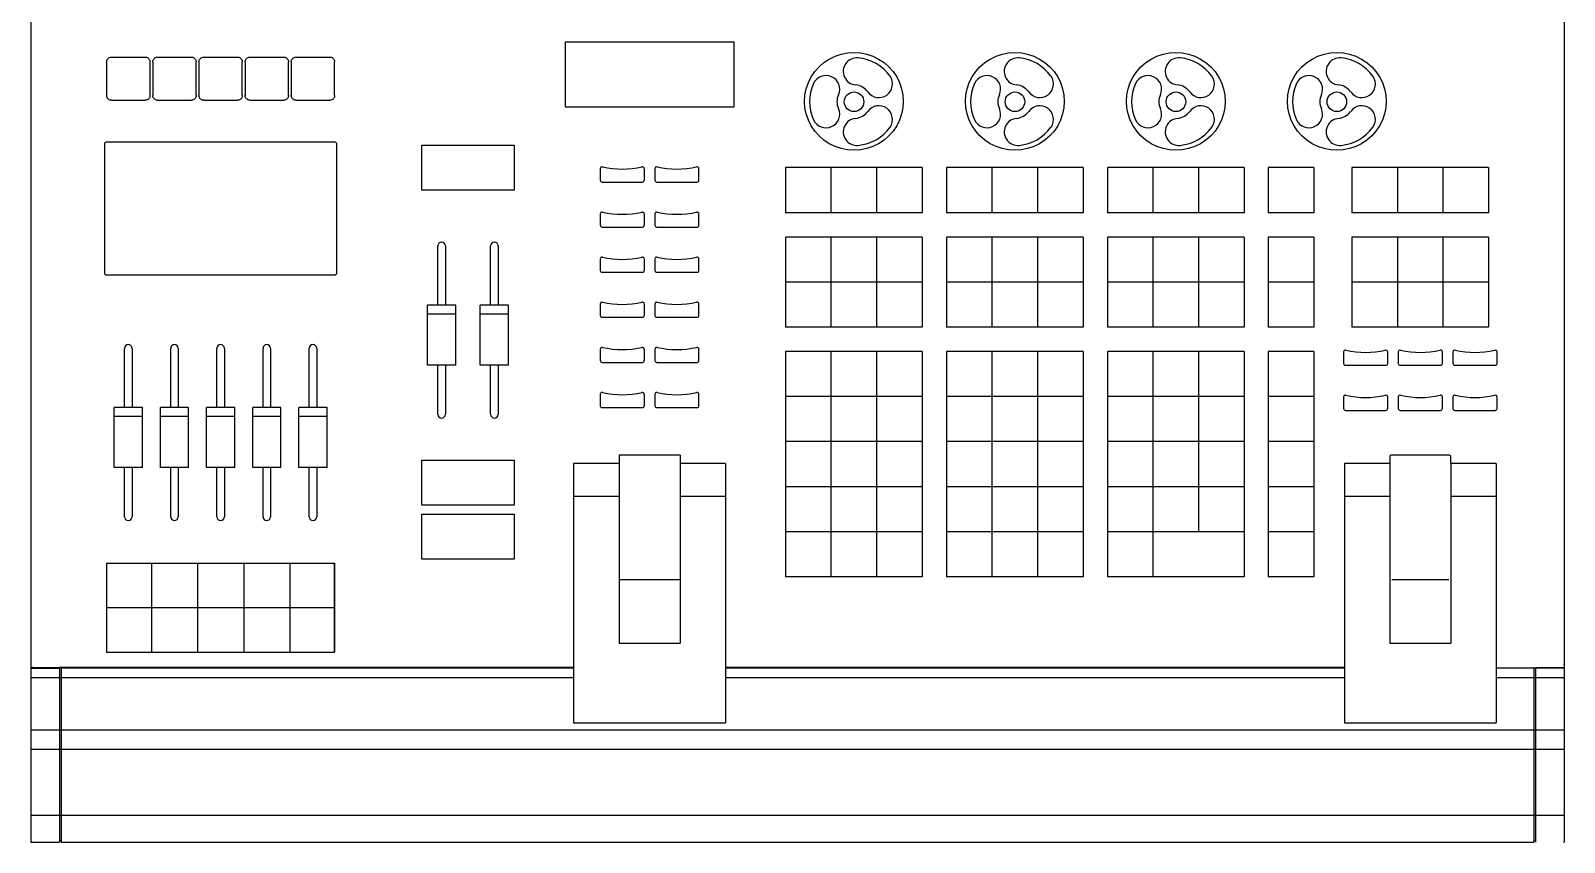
# Model space of a CAD drawing. Extents: x -49 to 275, y -8 to 142.
# Drawn here: x 104.28 to 129.53, y 15.91 to 29.28 of the extents above; entities that cross this region are included whole.
import ezdxf
from ezdxf.enums import TextEntityAlignment as Align

# ---------------------------------------------------------------- set-up
doc = ezdxf.new("R2010")
doc.units = 0
doc.header["$LTSCALE"] = 0.5
doc.header["$MEASUREMENT"] = 0
doc.layers.get('0').update_dxf_attribs({"linetype": 'CONTINUOUS'})
doc.layers.add('RISER', color=7, linetype='CONTINUOUS')
doc.styles.add('ARIAL', font='arial.ttf')

# ---------------------------------------------------------------- blocks, each defined once
blk = doc.blocks.new('*U49')
at = {"layer": 'RISER'}
for p, q in [((-12.625, 13.089), (-12.624, -13.088)), ((12.625, 13.089), (12.625, -13.088)), ((-3.827, 0.071), (-3.827, -0.993)), ((-1.042, 0.071), (-3.827, 0.071)), ((-1.042, -0.993), (-1.042, 0.071)), ((-11.374, -0.254), (-11.374, -0.25)), ((-11.291, -0.172), (-10.743, -0.172)), ((-10.66, -0.254), (-10.66, -0.25)), ((-10.614, -0.254), (-10.614, -0.25)), ((-10.531, -0.172), (-9.983, -0.172)), ((-9.9, -0.254), (-9.9, -0.25)), ((-9.854, -0.254), (-9.854, -0.25)), ((-9.771, -0.172), (-9.223, -0.172)), ((-9.14, -0.254), (-9.14, -0.25)), ((-9.094, -0.254), (-9.094, -0.25)), ((-9.011, -0.172), (-8.463, -0.172)), ((-8.38, -0.254), (-8.38, -0.25)), ((-8.334, -0.254), (-8.334, -0.25)), ((-8.251, -0.172), (-7.703, -0.172)), ((-7.62, -0.254), (-7.62, -0.25)), ((-11.374, -0.254), (-11.374, -0.807)), ((-10.66, -0.807), (-10.66, -0.254)), ((-10.614, -0.254), (-10.614, -0.807)), ((-9.9, -0.807), (-9.9, -0.254)), ((-9.854, -0.254), (-9.854, -0.807)), ((-9.14, -0.807), (-9.14, -0.254)), ((-9.094, -0.254), (-9.094, -0.807)), ((-8.38, -0.807), (-8.38, -0.254)), ((-8.334, -0.254), (-8.334, -0.807)), ((-7.62, -0.807), (-7.62, -0.254)), ((-11.296, -0.885), (-10.738, -0.885)), ((-10.536, -0.885), (-9.978, -0.885)), ((-9.776, -0.885), (-9.218, -0.885)), ((-9.016, -0.885), (-8.458, -0.885)), ((-8.256, -0.885), (-7.698, -0.885)), ((-3.827, -0.99), (-1.042, -0.99)), ((-3.827, -0.993), (-1.042, -0.993)), ((-11.41, -1.606), (-11.41, -3.728)), ((-7.615, -1.575), (-11.379, -1.575)), ((-7.584, -3.728), (-7.584, -1.606)), ((-6.187, -1.624), (-4.662, -1.624)), ((-6.187, -2.366), (-6.187, -1.624)), ((-4.662, -1.624), (-4.662, -2.366)), ((-3.247, -2.012), (-3.247, -2.199)), ((-2.539, -1.986), (-2.54, -1.985)), ((-2.521, -2.199), (-2.521, -2.012)), ((-2.348, -2.012), (-2.348, -2.199)), ((-1.64, -1.986), (-1.64, -1.985)), ((-1.622, -2.199), (-1.622, -2.012)), ((-0.198, -1.992), (-0.198, -2.735)), ((2.052, -1.992), (-0.198, -1.992)), ((0.552, -1.992), (0.552, -2.735)), ((1.302, -1.992), (1.302, -2.735)), ((2.052, -1.992), (2.052, -2.735)), ((2.452, -1.992), (2.452, -2.735)), ((4.702, -1.992), (2.452, -1.992)), ((3.202, -1.992), (3.202, -2.735)), ((3.952, -1.992), (3.952, -2.735)), ((4.702, -1.992), (4.702, -2.735)), ((5.102, -1.992), (5.102, -2.735)), ((7.352, -1.992), (5.102, -1.992)), ((5.852, -1.992), (5.852, -2.735)), ((6.602, -1.992), (6.602, -2.735)), ((7.352, -1.992), (7.352, -2.735)), ((7.752, -1.992), (7.752, -2.735)), ((8.502, -1.992), (7.752, -1.992)), ((8.502, -1.992), (8.502, -2.735)), ((9.127, -1.992), (9.127, -2.735)), ((11.377, -1.992), (9.127, -1.992)), ((9.877, -1.992), (9.877, -2.735)), ((10.627, -1.992), (10.627, -2.735)), ((11.377, -1.992), (11.377, -2.735)), ((-3.216, -2.23), (-2.553, -2.23)), ((-2.316, -2.23), (-1.653, -2.23)), ((-4.662, -2.366), (-6.187, -2.366)), ((-3.247, -2.755), (-3.247, -2.942)), ((-2.539, -2.729), (-2.54, -2.727)), ((-2.521, -2.942), (-2.521, -2.755)), ((-2.348, -2.755), (-2.348, -2.942)), ((-1.64, -2.729), (-1.64, -2.727)), ((-1.622, -2.942), (-1.622, -2.755)), ((2.052, -2.735), (-0.198, -2.735)), ((4.702, -2.735), (2.452, -2.735)), ((7.352, -2.735), (5.102, -2.735)), ((8.502, -2.735), (7.752, -2.735)), ((11.377, -2.735), (9.127, -2.735)), ((-3.216, -2.973), (-2.553, -2.973)), ((-2.316, -2.973), (-1.653, -2.973)), ((-5.922, -4.256), (-5.922, -3.282)), ((-5.797, -3.282), (-5.797, -4.256)), ((-5.052, -4.256), (-5.052, -3.282)), ((-4.927, -3.282), (-4.927, -4.256)), ((-0.198, -3.137), (-0.198, -4.623)), ((2.052, -3.137), (-0.198, -3.137)), ((0.552, -3.137), (0.552, -4.623)), ((1.302, -3.137), (1.302, -4.623)), ((2.052, -3.137), (2.052, -4.623)), ((2.452, -3.137), (2.452, -4.623)), ((4.702, -3.137), (2.452, -3.137)), ((3.202, -3.137), (3.202, -4.623)), ((3.952, -3.137), (3.952, -4.623)), ((4.702, -3.137), (4.702, -4.623)), ((5.102, -3.137), (5.102, -4.623)), ((7.352, -3.137), (5.102, -3.137)), ((5.852, -3.137), (5.852, -4.623)), ((6.602, -3.137), (6.602, -4.623)), ((7.352, -3.137), (7.352, -4.623)), ((7.752, -3.137), (7.752, -4.623)), ((8.502, -3.137), (7.752, -3.137)), ((8.502, -3.137), (8.502, -4.623)), ((9.127, -3.137), (9.127, -4.623)), ((11.377, -3.137), (9.127, -3.137)), ((9.877, -3.137), (9.877, -4.623)), ((10.627, -3.137), (10.627, -4.623)), ((11.377, -3.137), (11.377, -4.623)), ((-3.247, -3.498), (-3.247, -3.685)), ((-2.539, -3.472), (-2.54, -3.47)), ((-2.521, -3.685), (-2.521, -3.498)), ((-2.348, -3.498), (-2.348, -3.685)), ((-1.64, -3.472), (-1.64, -3.47)), ((-1.622, -3.685), (-1.622, -3.498)), ((-11.379, -3.759), (-7.615, -3.759)), ((-3.216, -3.716), (-2.553, -3.716)), ((-2.316, -3.716), (-1.653, -3.716)), ((2.052, -3.88), (-0.198, -3.88)), ((4.702, -3.88), (2.452, -3.88)), ((7.352, -3.88), (5.102, -3.88)), ((8.502, -3.88), (7.752, -3.88)), ((11.377, -3.88), (9.127, -3.88)), ((-6.092, -5.246), (-6.092, -4.256)), ((-5.627, -4.256), (-6.092, -4.256)), ((-5.627, -5.246), (-5.627, -4.256)), ((-5.222, -5.246), (-5.222, -4.256)), ((-4.757, -4.256), (-5.222, -4.256)), ((-4.757, -5.246), (-4.757, -4.256)), ((-3.247, -4.24), (-3.247, -4.427)), ((-2.539, -4.214), (-2.54, -4.213)), ((-2.521, -4.427), (-2.521, -4.24)), ((-2.348, -4.24), (-2.348, -4.427)), ((-1.64, -4.214), (-1.64, -4.213)), ((-1.622, -4.427), (-1.622, -4.24)), ((-5.627, -4.406), (-6.092, -4.406)), ((-4.757, -4.406), (-5.222, -4.406)), ((-3.216, -4.458), (-2.553, -4.458)), ((-2.316, -4.458), (-1.653, -4.458)), ((2.052, -4.623), (-0.198, -4.623)), ((4.702, -4.623), (2.452, -4.623)), ((7.352, -4.623), (5.102, -4.623)), ((8.502, -4.623), (7.752, -4.623)), ((11.377, -4.623), (9.127, -4.623)), ((-11.079, -5.943), (-11.079, -4.969)), ((-10.954, -4.969), (-10.954, -5.943)), ((-10.319, -5.943), (-10.319, -4.969)), ((-10.194, -4.969), (-10.194, -5.943)), ((-9.559, -5.943), (-9.559, -4.969)), ((-9.434, -4.969), (-9.434, -5.943)), ((-8.799, -5.943), (-8.799, -4.969)), ((-8.674, -4.969), (-8.674, -5.943)), ((-8.039, -5.943), (-8.039, -4.969)), ((-7.914, -4.969), (-7.914, -5.943)), ((-3.247, -4.983), (-3.247, -5.17)), ((-2.539, -4.957), (-2.54, -4.955)), ((-2.521, -5.17), (-2.521, -4.983)), ((-2.348, -4.983), (-2.348, -5.17)), ((-1.64, -4.957), (-1.64, -4.955)), ((-1.622, -5.17), (-1.622, -4.983)), ((-0.198, -5.019), (-0.198, -8.732)), ((2.052, -5.019), (-0.198, -5.019)), ((0.552, -5.019), (0.552, -8.732)), ((1.302, -5.019), (1.302, -8.732)), ((2.052, -5.019), (2.052, -8.732)), ((2.452, -5.019), (2.452, -8.732)), ((4.702, -5.019), (2.452, -5.019)), ((3.202, -5.019), (3.202, -8.732)), ((3.952, -5.019), (3.952, -8.732)), ((4.702, -5.019), (4.702, -8.732)), ((5.102, -5.019), (5.102, -8.732)), ((7.352, -5.019), (5.102, -5.019)), ((5.852, -5.019), (5.852, -8.732)), ((6.602, -5.019), (6.602, -7.99)), ((7.352, -5.019), (7.352, -8.732)), ((7.752, -5.019), (7.752, -8.732)), ((8.502, -5.019), (7.752, -5.019)), ((8.502, -5.019), (8.502, -8.732)), ((8.992, -5.029), (8.992, -5.216)), ((9.7, -5.003), (9.7, -5.001)), ((9.718, -5.216), (9.718, -5.029)), ((9.892, -5.029), (9.892, -5.216)), ((10.6, -5.003), (10.6, -5.001)), ((10.618, -5.216), (10.618, -5.029)), ((10.792, -5.029), (10.792, -5.216)), ((11.5, -5.003), (11.5, -5.001)), ((11.518, -5.216), (11.518, -5.029)), ((-5.627, -5.246), (-6.092, -5.246)), ((-5.922, -6.055), (-5.922, -5.246)), ((-5.797, -5.246), (-5.797, -6.055)), ((-4.757, -5.246), (-5.222, -5.246)), ((-5.052, -6.055), (-5.052, -5.246)), ((-4.927, -5.246), (-4.927, -6.055)), ((-3.216, -5.201), (-2.553, -5.201)), ((-2.316, -5.201), (-1.653, -5.201)), ((9.023, -5.247), (9.687, -5.247)), ((9.923, -5.247), (10.587, -5.247)), ((10.823, -5.247), (11.487, -5.247)), ((-3.247, -5.726), (-3.247, -5.913)), ((-2.539, -5.7), (-2.54, -5.698)), ((-2.521, -5.913), (-2.521, -5.726)), ((-2.348, -5.726), (-2.348, -5.913)), ((-1.64, -5.7), (-1.64, -5.698)), ((-1.622, -5.913), (-1.622, -5.726)), ((2.052, -5.762), (-0.198, -5.762)), ((4.702, -5.762), (2.452, -5.762)), ((7.352, -5.762), (5.102, -5.762)), ((8.502, -5.762), (7.752, -5.762)), ((8.992, -5.772), (8.992, -5.959)), ((9.7, -5.746), (9.7, -5.744)), ((9.718, -5.959), (9.718, -5.772)), ((9.892, -5.772), (9.892, -5.959)), ((10.6, -5.746), (10.6, -5.744)), ((10.618, -5.959), (10.618, -5.772)), ((10.792, -5.772), (10.792, -5.959)), ((11.5, -5.746), (11.5, -5.744)), ((11.518, -5.959), (11.518, -5.772)), ((-11.249, -6.933), (-11.249, -5.943)), ((-10.784, -5.943), (-11.249, -5.943)), ((-10.784, -6.933), (-10.784, -5.943)), ((-10.489, -6.933), (-10.489, -5.943)), ((-10.024, -5.943), (-10.489, -5.943)), ((-10.024, -6.933), (-10.024, -5.943)), ((-9.729, -6.933), (-9.729, -5.943)), ((-9.264, -5.943), (-9.729, -5.943)), ((-9.264, -6.933), (-9.264, -5.943)), ((-8.969, -6.933), (-8.969, -5.943)), ((-8.504, -5.943), (-8.969, -5.943)), ((-8.504, -6.933), (-8.504, -5.943)), ((-8.209, -6.933), (-8.209, -5.943)), ((-7.744, -5.943), (-8.209, -5.943)), ((-7.744, -6.933), (-7.744, -5.943)), ((-3.216, -5.944), (-2.553, -5.944)), ((-2.316, -5.944), (-1.653, -5.944)), ((9.023, -5.99), (9.687, -5.99)), ((9.923, -5.99), (10.587, -5.99)), ((10.823, -5.99), (11.487, -5.99)), ((-10.784, -6.093), (-11.249, -6.093)), ((-10.024, -6.093), (-10.489, -6.093)), ((-9.264, -6.093), (-9.729, -6.093)), ((-8.504, -6.093), (-8.969, -6.093)), ((-7.744, -6.093), (-8.209, -6.093)), ((2.052, -6.504), (-0.198, -6.504)), ((4.702, -6.504), (2.452, -6.504)), ((7.352, -6.504), (5.102, -6.504)), ((8.502, -6.504), (7.752, -6.504)), ((-6.187, -6.808), (-4.662, -6.808)), ((-6.187, -7.55), (-6.187, -6.808)), ((-4.662, -6.808), (-4.662, -7.55)), ((-2.937, -6.727), (-2.937, -9.825)), ((-1.932, -6.727), (-2.937, -6.727)), ((-1.932, -6.727), (-1.932, -9.825)), ((9.752, -6.758), (9.752, -6.859)), ((10.727, -6.727), (9.784, -6.727)), ((10.757, -6.859), (10.757, -6.758)), ((-10.784, -6.933), (-11.249, -6.933)), ((-11.079, -7.742), (-11.079, -6.933)), ((-10.954, -6.933), (-10.954, -7.742)), ((-10.024, -6.933), (-10.489, -6.933)), ((-10.319, -7.742), (-10.319, -6.933)), ((-10.194, -6.933), (-10.194, -7.742)), ((-9.264, -6.933), (-9.729, -6.933)), ((-9.559, -7.742), (-9.559, -6.933)), ((-9.434, -6.933), (-9.434, -7.742)), ((-8.504, -6.933), (-8.969, -6.933)), ((-8.799, -7.742), (-8.799, -6.933)), ((-8.674, -6.933), (-8.674, -7.742)), ((-7.744, -6.933), (-8.209, -6.933)), ((-8.039, -7.742), (-8.039, -6.933)), ((-7.914, -6.933), (-7.914, -7.742)), ((-6.187, -7.519), (-6.187, -6.839)), ((-4.662, -6.839), (-4.662, -7.519)), ((-2.937, -6.866), (-3.685, -6.866)), ((-1.185, -6.866), (-1.932, -6.866)), ((9.752, -6.866), (9.005, -6.866)), ((11.505, -6.866), (10.757, -6.866)), ((2.052, -7.247), (-0.198, -7.247)), ((4.702, -7.247), (2.452, -7.247)), ((7.352, -7.247), (5.102, -7.247)), ((8.502, -7.247), (7.752, -7.247)), ((-4.662, -7.55), (-6.187, -7.55)), ((-2.937, -7.41), (-3.685, -7.41)), ((-3.685, -7.41), (-3.685, -11.094)), ((-1.185, -7.41), (-1.932, -7.41)), ((-1.185, -7.41), (-1.185, -11.094)), ((9.752, -7.41), (9.005, -7.41)), ((9.005, -7.41), (9.005, -11.094)), ((9.752, -7.41), (9.752, -9.825)), ((11.505, -7.41), (10.757, -7.41)), ((10.757, -7.41), (10.757, -9.825)), ((11.505, -7.41), (11.505, -11.094)), ((-6.187, -7.699), (-4.662, -7.699)), ((-6.187, -8.442), (-6.187, -7.699)), ((-6.187, -8.411), (-6.187, -7.73)), ((-4.662, -7.699), (-4.662, -8.442)), ((-4.662, -7.73), (-4.662, -8.411)), ((2.052, -7.99), (-0.198, -7.99)), ((4.702, -7.99), (2.452, -7.99)), ((7.352, -7.99), (5.102, -7.99)), ((8.502, -7.99), (7.752, -7.99)), ((-11.374, -8.505), (-11.374, -9.973)), ((-11.374, -8.505), (-7.62, -8.505)), ((-10.637, -8.505), (-10.637, -9.973)), ((-9.877, -8.505), (-9.877, -9.973)), ((-9.117, -8.505), (-9.117, -9.973)), ((-8.357, -8.505), (-8.357, -9.973)), ((-7.62, -9.973), (-7.62, -8.505)), ((-7.62, -8.505), (-7.62, -9.973)), ((-4.662, -8.442), (-6.187, -8.442)), ((-2.937, -8.776), (-1.932, -8.776)), ((2.052, -8.732), (-0.198, -8.732)), ((4.702, -8.732), (2.452, -8.732)), ((7.352, -8.732), (5.102, -8.732)), ((8.502, -8.732), (7.752, -8.732)), ((9.785, -8.776), (10.726, -8.776)), ((-11.374, -9.239), (-7.62, -9.239)), ((-2.937, -9.825), (-1.932, -9.825)), ((9.752, -9.825), (10.757, -9.825)), ((-11.374, -9.973), (-7.62, -9.973)), ((-12.62, -10.223), (-12.152, -10.223)), ((-12.585, -10.223), (-12.614, -10.224)), ((-12.614, -10.224), (-12.614, -10.223)), ((-12.609, -10.233), (-12.152, -10.233)), ((-12.152, -10.229), (-12.152, -13.103)), ((-12.15, -10.219), (-3.685, -10.219)), ((-12.122, -10.219), (-12.122, -13.103)), ((-3.684, -10.233), (-12.122, -10.233)), ((9.005, -10.233), (-1.185, -10.233)), ((-1.185, -10.219), (9.005, -10.219)), ((12.123, -10.233), (11.505, -10.233)), ((12.123, -10.219), (12.123, -13.102)), ((12.153, -10.223), (12.62, -10.223)), ((12.153, -10.229), (12.153, -13.103)), ((12.611, -10.233), (12.153, -10.233)), ((-3.684, -10.392), (-12.624, -10.392)), ((9.006, -10.392), (-1.185, -10.392)), ((12.123, -10.392), (11.504, -10.392)), ((12.153, -10.397), (12.123, -10.397)), ((12.611, -10.392), (12.153, -10.392)), ((-3.685, -11.094), (-3.685, -11.137)), ((-1.185, -11.094), (-1.185, -11.137)), ((9.005, -11.094), (9.005, -11.137)), ((11.505, -11.094), (11.505, -11.137)), ((12.123, -11.254), (-12.624, -11.254)), ((-3.685, -11.137), (-1.185, -11.137)), ((9.005, -11.137), (11.505, -11.137)), ((12.153, -11.26), (12.123, -11.26)), ((12.611, -11.254), (12.153, -11.254)), ((12.123, -11.572), (-12.624, -11.572)), ((12.153, -11.567), (12.123, -11.567)), ((12.611, -11.572), (12.153, -11.572)), ((12.123, -12.659), (-12.624, -12.659)), ((12.153, -12.654), (12.123, -12.654)), ((12.611, -12.659), (12.153, -12.659)), ((-12.624, -13.051), (-12.624, -13.052)), ((-12.609, -13.103), (-12.152, -13.103)), ((-12.152, -13.073), (-12.122, -13.073)), ((-12.122, -13.103), (12.123, -13.103)), ((12.119, -13.073), (12.157, -13.073)), ((12.625, -13.052), (12.625, -13.051))]:
    blk.add_line(p, q, dxfattribs=at)
at = {"layer": 'RISER', "flags": 128}
for points in [[(0.118, -0.902), (0.124, -0.797), (0.145, -0.694), (0.179, -0.594), (0.226, -0.5), (0.285, -0.412), (0.355, -0.333), (0.435, -0.264), (0.524, -0.205), (0.619, -0.159), (0.72, -0.125), (0.824, -0.105), (0.93, -0.098), (1.036, -0.105), (1.14, -0.125), (1.241, -0.159), (1.336, -0.205), (1.425, -0.264), (1.505, -0.333), (1.575, -0.412), (1.634, -0.5), (1.681, -0.594), (1.715, -0.694), (1.736, -0.797), (1.743, -0.902), (1.736, -1.007), (1.715, -1.11), (1.681, -1.21), (1.634, -1.305), (1.575, -1.392), (1.505, -1.471), (1.425, -1.541), (1.336, -1.599), (1.241, -1.646), (1.14, -1.679), (1.036, -1.7), (0.93, -1.707), (0.824, -1.7), (0.72, -1.679), (0.619, -1.646), (0.524, -1.599), (0.435, -1.541), (0.355, -1.471), (0.285, -1.392), (0.226, -1.305), (0.179, -1.21), (0.145, -1.11), (0.124, -1.007), (0.118, -0.902)], [(2.767, -0.902), (2.774, -0.797), (2.795, -0.694), (2.829, -0.594), (2.876, -0.5), (2.935, -0.412), (3.005, -0.333), (3.085, -0.264), (3.174, -0.205), (3.269, -0.159), (3.37, -0.125), (3.474, -0.105), (3.58, -0.098), (3.686, -0.105), (3.79, -0.125), (3.891, -0.159), (3.986, -0.205), (4.075, -0.264), (4.155, -0.333), (4.225, -0.412), (4.284, -0.5), (4.331, -0.594), (4.365, -0.694), (4.386, -0.797), (4.392, -0.902), (4.386, -1.007), (4.365, -1.11), (4.331, -1.21), (4.284, -1.305), (4.225, -1.392), (4.155, -1.471), (4.075, -1.541), (3.986, -1.599), (3.891, -1.646), (3.79, -1.679), (3.686, -1.7), (3.58, -1.707), (3.474, -1.7), (3.37, -1.679), (3.269, -1.646), (3.174, -1.599), (3.085, -1.541), (3.005, -1.471), (2.935, -1.392), (2.876, -1.305), (2.829, -1.21), (2.795, -1.11), (2.774, -1.007), (2.767, -0.902)], [(5.417, -0.902), (5.424, -0.797), (5.445, -0.694), (5.479, -0.594), (5.526, -0.5), (5.585, -0.412), (5.655, -0.333), (5.735, -0.264), (5.824, -0.205), (5.919, -0.159), (6.02, -0.125), (6.124, -0.105), (6.23, -0.098), (6.336, -0.105), (6.44, -0.125), (6.541, -0.159), (6.636, -0.205), (6.725, -0.264), (6.805, -0.333), (6.875, -0.412), (6.934, -0.5), (6.981, -0.594), (7.015, -0.694), (7.036, -0.797), (7.042, -0.902), (7.036, -1.007), (7.015, -1.11), (6.981, -1.21), (6.934, -1.305), (6.875, -1.392), (6.805, -1.471), (6.725, -1.541), (6.636, -1.599), (6.541, -1.646), (6.44, -1.679), (6.336, -1.7), (6.23, -1.707), (6.124, -1.7), (6.02, -1.679), (5.919, -1.646), (5.824, -1.599), (5.735, -1.541), (5.655, -1.471), (5.585, -1.392), (5.526, -1.305), (5.479, -1.21), (5.445, -1.11), (5.424, -1.007), (5.417, -0.902)], [(8.067, -0.902), (8.074, -0.797), (8.095, -0.694), (8.129, -0.594), (8.176, -0.5), (8.235, -0.412), (8.305, -0.333), (8.385, -0.264), (8.474, -0.205), (8.569, -0.159), (8.67, -0.125), (8.774, -0.105), (8.88, -0.098), (8.986, -0.105), (9.09, -0.125), (9.191, -0.159), (9.286, -0.205), (9.375, -0.264), (9.455, -0.333), (9.525, -0.412), (9.584, -0.5), (9.631, -0.594), (9.665, -0.694), (9.686, -0.797), (9.692, -0.902), (9.686, -1.007), (9.665, -1.11), (9.631, -1.21), (9.584, -1.305), (9.525, -1.392), (9.455, -1.471), (9.375, -1.541), (9.286, -1.599), (9.191, -1.646), (9.09, -1.679), (8.986, -1.7), (8.88, -1.707), (8.774, -1.7), (8.67, -1.679), (8.569, -1.646), (8.474, -1.599), (8.385, -1.541), (8.305, -1.471), (8.235, -1.392), (8.176, -1.305), (8.129, -1.21), (8.095, -1.11), (8.074, -1.007), (8.067, -0.902)], [(12.625, -10.173), (12.625, -10.172), (12.625, -10.172)], [(12.625, -10.178), (12.625, -10.178), (12.625, -10.178)]]:
    blk.add_lwpolyline(points, dxfattribs=at)
at = {"layer": 'RISER'}
for centre in [(0.931, -0.909), (3.581, -0.909), (6.231, -0.909), (8.881, -0.909)]:
    blk.add_circle(centre, 0.161, dxfattribs=at)
for centre, radius, start, end in [((0.977, -0.409), 0.223, 83.9862, 264.8714), ((0.931, -0.915), 0.732, 35.8742, 84.6099), ((3.627, -0.409), 0.223, 83.9862, 264.8714), ((3.581, -0.915), 0.732, 35.8742, 84.6099), ((6.277, -0.409), 0.223, 83.9862, 264.8714), ((6.231, -0.915), 0.732, 35.8742, 84.6099), ((8.927, -0.409), 0.223, 83.9862, 264.8714), ((8.881, -0.915), 0.732, 35.8742, 84.6099), ((0.47, -0.701), 0.225, 336.024, 155.4319), ((1.341, -0.616), 0.224, 215.3993, 35.1062), ((3.12, -0.701), 0.225, 336.024, 155.4319), ((3.991, -0.616), 0.224, 215.3993, 35.1062), ((5.77, -0.701), 0.225, 336.024, 155.4319), ((6.641, -0.616), 0.224, 215.3993, 35.1062), ((8.42, -0.701), 0.225, 336.024, 155.4319), ((9.291, -0.616), 0.224, 215.3993, 35.1062), ((0.917, -0.907), 0.717, 155.2876, 204.7124), ((0.931, -0.91), 0.28, 35.8742, 84.6099), ((3.567, -0.907), 0.717, 155.2876, 204.7124), ((3.581, -0.91), 0.28, 35.8742, 84.6099), ((6.217, -0.907), 0.717, 155.2876, 204.7124), ((6.231, -0.91), 0.28, 35.8742, 84.6099), ((8.867, -0.907), 0.717, 155.2876, 204.7124), ((8.881, -0.91), 0.28, 35.8742, 84.6099), ((0.925, -0.907), 0.275, 155.2876, 204.7124), ((1.341, -1.198), 0.224, 324.8938, 144.6007), ((3.575, -0.907), 0.275, 155.2876, 204.7124), ((3.991, -1.198), 0.224, 324.8938, 144.6007), ((6.225, -0.907), 0.275, 155.2876, 204.7124), ((6.641, -1.198), 0.224, 324.8938, 144.6007), ((8.875, -0.907), 0.275, 155.2876, 204.7124), ((9.291, -1.198), 0.224, 324.8938, 144.6007), ((0.47, -1.113), 0.225, 204.5681, 23.976), ((0.977, -1.405), 0.223, 95.1286, 276.0138), ((0.931, -0.903), 0.28, 275.3901, 324.1258), ((3.12, -1.113), 0.225, 204.5681, 23.976), ((3.627, -1.405), 0.223, 95.1286, 276.0138), ((3.581, -0.903), 0.28, 275.3901, 324.1258), ((5.77, -1.113), 0.225, 204.5681, 23.976), ((6.277, -1.405), 0.223, 95.1286, 276.0138), ((6.231, -0.903), 0.28, 275.3901, 324.1258), ((8.42, -1.113), 0.225, 204.5681, 23.976), ((8.927, -1.405), 0.223, 95.1286, 276.0138), ((8.881, -0.903), 0.28, 275.3901, 324.1258), ((0.931, -0.898), 0.732, 275.3901, 324.1258), ((3.581, -0.898), 0.732, 275.3901, 324.1258), ((6.231, -0.898), 0.732, 275.3901, 324.1258), ((8.881, -0.898), 0.732, 275.3901, 324.1258), ((-11.38, -1.606), 0.0309, 89.7212, 179.7185), ((-7.614, -1.606), 0.0309, 0.2815, 90.2788), ((-3.216, -2.012), 0.0312, 76.9901, 179.6357), ((-2.884, -0.541), 1.477, 257.2958, 282.7042), ((-2.553, -2.012), 0.0312, 0.3642, 103.0099), ((-2.316, -2.012), 0.0312, 76.9901, 179.6357), ((-1.985, -0.541), 1.477, 257.2958, 282.7042), ((-1.653, -2.012), 0.0312, 0.3642, 103.0099), ((-3.216, -2.199), 0.0311, 180.282, 270.2776), ((-2.553, -2.199), 0.0311, 269.7224, 359.718), ((-2.316, -2.199), 0.0311, 180.282, 270.2776), ((-1.653, -2.199), 0.0311, 269.7224, 359.718), ((-3.216, -2.755), 0.0312, 76.9901, 179.6357), ((-2.884, -1.284), 1.477, 257.2958, 282.7042), ((-2.553, -2.755), 0.0312, 0.3642, 103.0099), ((-2.316, -2.755), 0.0312, 76.9901, 179.6357), ((-1.985, -1.284), 1.477, 257.2958, 282.7042), ((-1.653, -2.755), 0.0312, 0.3642, 103.0099), ((-3.216, -2.942), 0.0311, 180.282, 270.2776), ((-2.553, -2.942), 0.0311, 269.7224, 359.718), ((-2.316, -2.942), 0.0311, 180.282, 270.2776), ((-1.653, -2.942), 0.0311, 269.7224, 359.718), ((-5.859, -3.283), 0.0625, 0.4509, 179.5491), ((-4.989, -3.283), 0.0625, 0.4509, 179.5491), ((-3.216, -3.498), 0.0312, 76.9901, 179.6357), ((-2.884, -2.027), 1.477, 257.2958, 282.7042), ((-2.553, -3.498), 0.0312, 0.3642, 103.0099), ((-2.316, -3.498), 0.0312, 76.9901, 179.6357), ((-1.985, -2.027), 1.477, 257.2958, 282.7042), ((-1.653, -3.498), 0.0312, 0.3642, 103.0099), ((-11.38, -3.728), 0.0309, 180.2815, 270.2788), ((-7.614, -3.728), 0.0309, 269.7212, 359.7185), ((-3.216, -3.685), 0.0311, 180.282, 270.2776), ((-2.553, -3.685), 0.0311, 269.7224, 359.718), ((-2.316, -3.685), 0.0311, 180.282, 270.2776), ((-1.653, -3.685), 0.0311, 269.7224, 359.718), ((-3.216, -4.24), 0.0312, 76.9901, 179.6357), ((-2.884, -2.769), 1.477, 257.2958, 282.7042), ((-2.553, -4.24), 0.0312, 0.3642, 103.0099), ((-2.316, -4.24), 0.0312, 76.9901, 179.6357), ((-1.985, -2.769), 1.477, 257.2958, 282.7042), ((-1.653, -4.24), 0.0312, 0.3642, 103.0099), ((-3.216, -4.427), 0.0311, 180.282, 270.2776), ((-2.553, -4.427), 0.0311, 269.7224, 359.718), ((-2.316, -4.427), 0.0311, 180.282, 270.2776), ((-1.653, -4.427), 0.0311, 269.7224, 359.718), ((-11.017, -4.97), 0.0625, 0.4509, 179.5491), ((-10.257, -4.97), 0.0625, 0.4509, 179.5491), ((-9.497, -4.97), 0.0625, 0.4509, 179.5491), ((-8.737, -4.97), 0.0625, 0.4509, 179.5491), ((-7.977, -4.97), 0.0625, 0.4509, 179.5491), ((-3.216, -4.983), 0.0312, 76.9901, 179.6357), ((-2.884, -3.512), 1.477, 257.2958, 282.7042), ((-2.553, -4.983), 0.0312, 0.3642, 103.0099), ((-2.316, -4.983), 0.0312, 76.9901, 179.6357), ((-1.985, -3.512), 1.477, 257.2958, 282.7042), ((-1.653, -4.983), 0.0312, 0.3642, 103.0099), ((9.023, -5.029), 0.0312, 76.9901, 179.6357), ((9.355, -3.558), 1.477, 257.2958, 282.7042), ((9.687, -5.029), 0.0312, 0.3642, 103.0099), ((9.923, -5.029), 0.0312, 76.9901, 179.6357), ((10.255, -3.558), 1.477, 257.2958, 282.7042), ((10.587, -5.029), 0.0312, 0.3642, 103.0099), ((10.823, -5.029), 0.0312, 76.9901, 179.6357), ((11.155, -3.558), 1.477, 257.2958, 282.7042), ((11.487, -5.029), 0.0312, 0.3642, 103.0099), ((-3.216, -5.17), 0.0311, 180.282, 270.2776), ((-2.553, -5.17), 0.0311, 269.7224, 359.718), ((-2.316, -5.17), 0.0311, 180.282, 270.2776), ((-1.653, -5.17), 0.0311, 269.7224, 359.718), ((9.023, -5.216), 0.0311, 180.282, 270.2776), ((9.687, -5.216), 0.0311, 269.7224, 359.718), ((9.923, -5.216), 0.0311, 180.282, 270.2776), ((10.587, -5.216), 0.0311, 269.7224, 359.718), ((10.823, -5.216), 0.0311, 180.282, 270.2776), ((11.487, -5.216), 0.0311, 269.7224, 359.718), ((-3.216, -5.726), 0.0312, 76.9901, 179.6357), ((-2.884, -4.255), 1.477, 257.2958, 282.7042), ((-2.553, -5.726), 0.0312, 0.3642, 103.0099), ((-2.316, -5.726), 0.0312, 76.9901, 179.6357), ((-1.985, -4.255), 1.477, 257.2958, 282.7042), ((-1.653, -5.726), 0.0312, 0.3642, 103.0099), ((9.023, -5.772), 0.0312, 76.9901, 179.6357), ((9.355, -4.301), 1.477, 257.2958, 282.7042), ((9.687, -5.772), 0.0312, 0.3642, 103.0099), ((9.923, -5.772), 0.0312, 76.9901, 179.6357), ((10.255, -4.301), 1.477, 257.2958, 282.7042), ((10.587, -5.772), 0.0312, 0.3642, 103.0099), ((10.823, -5.772), 0.0312, 76.9901, 179.6357), ((11.155, -4.301), 1.477, 257.2958, 282.7042), ((11.487, -5.772), 0.0312, 0.3642, 103.0099), ((-5.859, -6.055), 0.0625, 180.4509, 359.5491), ((-4.989, -6.055), 0.0625, 180.4509, 359.5491), ((-3.216, -5.913), 0.0311, 180.282, 270.2776), ((-2.553, -5.913), 0.0311, 269.7224, 359.718), ((-2.316, -5.913), 0.0311, 180.282, 270.2776), ((-1.653, -5.913), 0.0311, 269.7224, 359.718), ((9.023, -5.959), 0.0311, 180.282, 270.2776), ((9.687, -5.959), 0.0311, 269.7224, 359.718), ((9.923, -5.959), 0.0311, 180.282, 270.2776), ((10.587, -5.959), 0.0311, 269.7224, 359.718), ((10.823, -5.959), 0.0311, 180.282, 270.2776), ((11.487, -5.959), 0.0311, 269.7224, 359.718), ((9.783, -6.758), 0.0308, 89.7196, 179.7187), ((10.727, -6.758), 0.0308, 0.2812, 90.2805), ((-11.017, -7.742), 0.0625, 180.4509, 359.5491), ((-10.257, -7.742), 0.0625, 180.4509, 359.5491), ((-9.497, -7.742), 0.0625, 180.4509, 359.5491), ((-8.737, -7.742), 0.0625, 180.4509, 359.5491), ((-7.977, -7.742), 0.0625, 180.4509, 359.5491), ((-12.621, -10.213), 0.00958, 246.8041, 277.3496), ((-12.616, -10.243), 0.0187, 83.6484, 117.4878), ((-12.613, -10.205), 0.0287, 246.8041, 277.3496), ((12.621, -10.213), 0.00958, 262.6504, 293.1959), ((12.614, -11.277), 0.0234, 60.8776, 98.9428), ((12.614, -11.543), 0.0287, 262.6504, 293.1959), ((12.614, -12.63), 0.0287, 262.6504, 293.1959), ((-12.609, -13.088), 0.015, 180.0346, 270.0745), ((12.611, -13.088), 0.015, 270.0745, 359.9654)]:
    blk.add_arc(centre, radius, start, end, dxfattribs=at)
for points, knots in [([(-11.374, -0.25), (-11.373, -0.242), (-11.371, -0.226), (-11.358, -0.204), (-11.339, -0.185), (-11.315, -0.174), (-11.298, -0.172), (-11.291, -0.172)], [0, 0, 0, 0, 0.193477, 0.38629, 0.596896, 0.825511, 1, 1, 1, 1]), ([(-10.743, -0.172), (-10.734, -0.173), (-10.715, -0.175), (-10.69, -0.189), (-10.671, -0.21), (-10.661, -0.232), (-10.66, -0.246), (-10.66, -0.25)], [0, 0, 0, 0, 0.2206781, 0.4409199, 0.6719577, 0.8983268, 1, 1, 1, 1]), ([(-10.614, -0.25), (-10.613, -0.242), (-10.611, -0.226), (-10.598, -0.204), (-10.579, -0.185), (-10.555, -0.174), (-10.538, -0.172), (-10.531, -0.172)], [0, 0, 0, 0, 0.193477, 0.38629, 0.596896, 0.825511, 1, 1, 1, 1]), ([(-9.983, -0.172), (-9.974, -0.173), (-9.955, -0.175), (-9.93, -0.189), (-9.911, -0.21), (-9.901, -0.232), (-9.9, -0.246), (-9.9, -0.25)], [0, 0, 0, 0, 0.2206781, 0.4409199, 0.6719577, 0.8983268, 1, 1, 1, 1]), ([(-9.854, -0.25), (-9.853, -0.242), (-9.851, -0.226), (-9.838, -0.204), (-9.819, -0.185), (-9.795, -0.174), (-9.778, -0.172), (-9.771, -0.172)], [0, 0, 0, 0, 0.193477, 0.38629, 0.596896, 0.825511, 1, 1, 1, 1]), ([(-9.223, -0.172), (-9.214, -0.173), (-9.195, -0.175), (-9.17, -0.189), (-9.151, -0.21), (-9.141, -0.232), (-9.14, -0.246), (-9.14, -0.25)], [0, 0, 0, 0, 0.2206781, 0.4409199, 0.6719577, 0.8983268, 1, 1, 1, 1]), ([(-9.094, -0.25), (-9.093, -0.242), (-9.091, -0.226), (-9.078, -0.204), (-9.059, -0.185), (-9.035, -0.174), (-9.018, -0.172), (-9.011, -0.172)], [0, 0, 0, 0, 0.193477, 0.38629, 0.596896, 0.825511, 1, 1, 1, 1]), ([(-8.463, -0.172), (-8.454, -0.173), (-8.435, -0.175), (-8.41, -0.189), (-8.391, -0.21), (-8.381, -0.232), (-8.38, -0.246), (-8.38, -0.25)], [0, 0, 0, 0, 0.2206781, 0.4409199, 0.6719577, 0.8983268, 1, 1, 1, 1]), ([(-8.334, -0.25), (-8.333, -0.242), (-8.331, -0.226), (-8.318, -0.204), (-8.299, -0.185), (-8.275, -0.174), (-8.258, -0.172), (-8.251, -0.172)], [0, 0, 0, 0, 0.193477, 0.38629, 0.596896, 0.825511, 1, 1, 1, 1]), ([(-7.703, -0.172), (-7.694, -0.173), (-7.675, -0.175), (-7.65, -0.189), (-7.631, -0.21), (-7.621, -0.232), (-7.62, -0.246), (-7.62, -0.25)], [0, 0, 0, 0, 0.2206781, 0.4409199, 0.6719577, 0.8983268, 1, 1, 1, 1]), ([(-11.296, -0.885), (-11.304, -0.884), (-11.321, -0.882), (-11.344, -0.869), (-11.362, -0.85), (-11.372, -0.827), (-11.374, -0.812), (-11.374, -0.807)], [0, 0, 0, 0, 0.204484, 0.408379, 0.627335, 0.856045, 1, 1, 1, 1]), ([(-10.66, -0.807), (-10.661, -0.815), (-10.663, -0.832), (-10.676, -0.855), (-10.696, -0.873), (-10.718, -0.883), (-10.733, -0.884), (-10.738, -0.885)], [0, 0, 0, 0, 0.208746, 0.416961, 0.639891, 0.868185, 1, 1, 1, 1]), ([(-10.536, -0.885), (-10.544, -0.884), (-10.561, -0.882), (-10.584, -0.869), (-10.602, -0.85), (-10.612, -0.827), (-10.614, -0.812), (-10.614, -0.807)], [0, 0, 0, 0, 0.204484, 0.408379, 0.627335, 0.856045, 1, 1, 1, 1]), ([(-9.9, -0.807), (-9.901, -0.815), (-9.903, -0.832), (-9.916, -0.855), (-9.936, -0.873), (-9.958, -0.883), (-9.973, -0.884), (-9.978, -0.885)], [0, 0, 0, 0, 0.208746, 0.416961, 0.639891, 0.868185, 1, 1, 1, 1]), ([(-9.776, -0.885), (-9.784, -0.884), (-9.801, -0.882), (-9.824, -0.869), (-9.842, -0.85), (-9.852, -0.827), (-9.854, -0.812), (-9.854, -0.807)], [0, 0, 0, 0, 0.204484, 0.408379, 0.627335, 0.856045, 1, 1, 1, 1]), ([(-9.14, -0.807), (-9.141, -0.815), (-9.143, -0.832), (-9.156, -0.855), (-9.176, -0.873), (-9.198, -0.883), (-9.213, -0.884), (-9.218, -0.885)], [0, 0, 0, 0, 0.208746, 0.416961, 0.639891, 0.868185, 1, 1, 1, 1]), ([(-9.016, -0.885), (-9.024, -0.884), (-9.041, -0.882), (-9.064, -0.869), (-9.082, -0.85), (-9.092, -0.827), (-9.094, -0.812), (-9.094, -0.807)], [0, 0, 0, 0, 0.204484, 0.408379, 0.627335, 0.856045, 1, 1, 1, 1]), ([(-8.38, -0.807), (-8.381, -0.815), (-8.383, -0.832), (-8.396, -0.855), (-8.416, -0.873), (-8.438, -0.883), (-8.453, -0.884), (-8.458, -0.885)], [0, 0, 0, 0, 0.208746, 0.416961, 0.639891, 0.868185, 1, 1, 1, 1]), ([(-8.256, -0.885), (-8.264, -0.884), (-8.281, -0.882), (-8.304, -0.869), (-8.322, -0.85), (-8.332, -0.827), (-8.334, -0.812), (-8.334, -0.807)], [0, 0, 0, 0, 0.204484, 0.408379, 0.627335, 0.856045, 1, 1, 1, 1]), ([(-7.62, -0.807), (-7.621, -0.815), (-7.623, -0.832), (-7.636, -0.855), (-7.656, -0.873), (-7.678, -0.883), (-7.693, -0.884), (-7.698, -0.885)], [0, 0, 0, 0, 0.208746, 0.416961, 0.639891, 0.868185, 1, 1, 1, 1]), ([(-3.229, -1.984), (-3.229, -1.985), (-3.23, -1.985), (-3.23, -1.986), (-3.23, -1.986)], [0, 0, 0, 0, 0.434399, 1, 1, 1, 1]), ([(-2.329, -1.984), (-2.329, -1.985), (-2.33, -1.985), (-2.33, -1.986), (-2.33, -1.986)], [0, 0, 0, 0, 0.434399, 1, 1, 1, 1]), ([(-3.229, -2.727), (-3.229, -2.727), (-3.23, -2.728), (-3.23, -2.729), (-3.23, -2.729)], [0, 0, 0, 0, 0.434399, 1, 1, 1, 1]), ([(-2.329, -2.727), (-2.329, -2.727), (-2.33, -2.728), (-2.33, -2.729), (-2.33, -2.729)], [0, 0, 0, 0, 0.434399, 1, 1, 1, 1]), ([(-3.229, -3.47), (-3.229, -3.47), (-3.23, -3.471), (-3.23, -3.471), (-3.23, -3.472)], [0, 0, 0, 0, 0.434399, 1, 1, 1, 1]), ([(-2.329, -3.47), (-2.329, -3.47), (-2.33, -3.471), (-2.33, -3.471), (-2.33, -3.472)], [0, 0, 0, 0, 0.434399, 1, 1, 1, 1]), ([(-3.229, -4.212), (-3.229, -4.213), (-3.23, -4.213), (-3.23, -4.214), (-3.23, -4.214)], [0, 0, 0, 0, 0.434399, 1, 1, 1, 1]), ([(-2.329, -4.212), (-2.329, -4.213), (-2.33, -4.213), (-2.33, -4.214), (-2.33, -4.214)], [0, 0, 0, 0, 0.434399, 1, 1, 1, 1]), ([(-3.229, -4.955), (-3.229, -4.955), (-3.23, -4.956), (-3.23, -4.957), (-3.23, -4.957)], [0, 0, 0, 0, 0.434399, 1, 1, 1, 1]), ([(-2.329, -4.955), (-2.329, -4.955), (-2.33, -4.956), (-2.33, -4.957), (-2.33, -4.957)], [0, 0, 0, 0, 0.434399, 1, 1, 1, 1]), ([(9.01, -5.001), (9.01, -5.001), (9.01, -5.002), (9.01, -5.003), (9.01, -5.003)], [0, 0, 0, 0, 0.434399, 1, 1, 1, 1]), ([(9.91, -5.001), (9.91, -5.001), (9.91, -5.002), (9.91, -5.003), (9.91, -5.003)], [0, 0, 0, 0, 0.434399, 1, 1, 1, 1]), ([(10.81, -5.001), (10.81, -5.001), (10.81, -5.002), (10.81, -5.003), (10.81, -5.003)], [0, 0, 0, 0, 0.434399, 1, 1, 1, 1]), ([(-3.229, -5.698), (-3.229, -5.698), (-3.23, -5.699), (-3.23, -5.699), (-3.23, -5.7)], [0, 0, 0, 0, 0.434399, 1, 1, 1, 1]), ([(-2.329, -5.698), (-2.329, -5.698), (-2.33, -5.699), (-2.33, -5.699), (-2.33, -5.7)], [0, 0, 0, 0, 0.434399, 1, 1, 1, 1]), ([(9.01, -5.744), (9.01, -5.744), (9.01, -5.745), (9.01, -5.745), (9.01, -5.746)], [0, 0, 0, 0, 0.434399, 1, 1, 1, 1]), ([(9.91, -5.744), (9.91, -5.744), (9.91, -5.745), (9.91, -5.745), (9.91, -5.746)], [0, 0, 0, 0, 0.434399, 1, 1, 1, 1]), ([(10.81, -5.744), (10.81, -5.744), (10.81, -5.745), (10.81, -5.745), (10.81, -5.746)], [0, 0, 0, 0, 0.434399, 1, 1, 1, 1]), ([(-3.685, -6.866), (-3.685, -6.876), (-3.685, -6.894), (-3.685, -6.963), (-3.685, -7.053), (-3.685, -7.159), (-3.685, -7.278), (-3.685, -7.363), (-3.685, -7.41)], [0, 0, 0, 0, 0.162626, 0.315602, 0.477188, 0.623471, 0.795601, 1, 1, 1, 1]), ([(-1.185, -6.866), (-1.185, -6.876), (-1.185, -6.894), (-1.185, -6.963), (-1.185, -7.053), (-1.185, -7.159), (-1.185, -7.278), (-1.185, -7.363), (-1.185, -7.41)], [0, 0, 0, 0, 0.162626, 0.315602, 0.477188, 0.623471, 0.795601, 1, 1, 1, 1]), ([(9.005, -6.866), (9.005, -6.876), (9.005, -6.894), (9.005, -6.963), (9.005, -7.053), (9.005, -7.159), (9.005, -7.278), (9.005, -7.363), (9.005, -7.41)], [0, 0, 0, 0, 0.162626, 0.315602, 0.477188, 0.623471, 0.795601, 1, 1, 1, 1]), ([(9.752, -6.866), (9.752, -6.876), (9.752, -6.894), (9.752, -6.963), (9.752, -7.053), (9.752, -7.159), (9.752, -7.278), (9.752, -7.363), (9.752, -7.41)], [0, 0, 0, 0, 0.162627, 0.315601, 0.477189, 0.623471, 0.795601, 1, 1, 1, 1]), ([(10.757, -6.866), (10.757, -6.876), (10.757, -6.894), (10.757, -6.963), (10.757, -7.053), (10.757, -7.159), (10.757, -7.278), (10.757, -7.363), (10.757, -7.41)], [0, 0, 0, 0, 0.162627, 0.315601, 0.477189, 0.623471, 0.795601, 1, 1, 1, 1]), ([(11.505, -6.866), (11.505, -6.876), (11.505, -6.894), (11.505, -6.963), (11.505, -7.053), (11.505, -7.159), (11.505, -7.278), (11.505, -7.363), (11.505, -7.41)], [0, 0, 0, 0, 0.162626, 0.315602, 0.477188, 0.623471, 0.795601, 1, 1, 1, 1])]:
    blk.add_open_spline(points, degree=3, knots=knots, dxfattribs=at)
at = {"layer": 'RISER', "color": 1, "style": 'ARIAL'}
for tag, p in [('STATIONID', (0, 14.052)), ('GIO@5CONTROLCONSOLE', (0, 12.952))]:
    blk.add_attdef(tag, text='', height=0.688, dxfattribs=at).set_placement(p, align=Align.CENTER)
blk.add_attdef('DRAWINGREF', text='', height=0.688, dxfattribs=at).set_placement((0.001, -13.603), align=Align.TOP_CENTER)

msp = doc.modelspace()

# ---------------------------------------------------------------- block references
msp.add_blockref('*U49', (116.904, 29.015))

doc.saveas('drawing.dxf')
